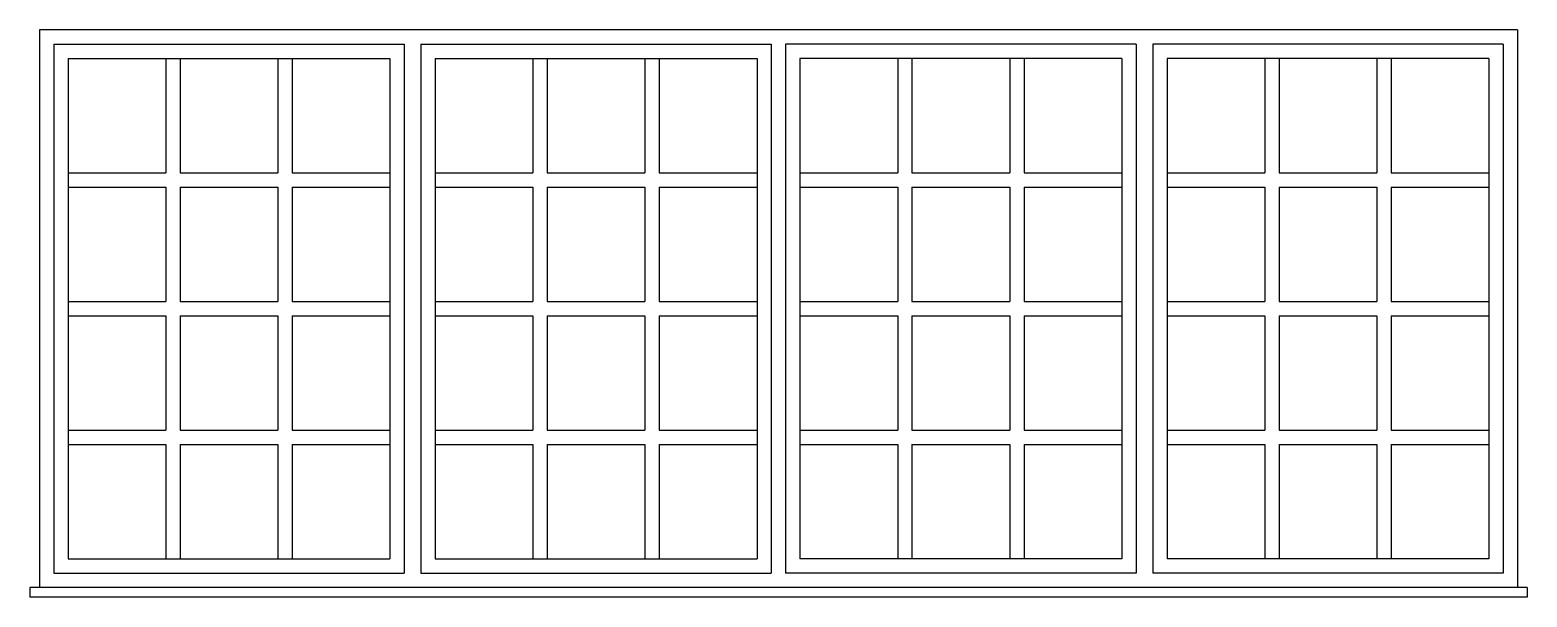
# Model space of a CAD drawing. Extents: x 79.7 to 82.84, y 102.35 to 103.54.
import ezdxf

# ---------------------------------------------------------------- set-up
doc = ezdxf.new("R2010")
doc.units = 0
doc.header["$LTSCALE"] = 0.02
doc.header["$MEASUREMENT"] = 0
doc.layers.get('0').update_dxf_attribs({"linetype": 'CONTINUOUS'})

msp = doc.modelspace()

# ---------------------------------------------------------------- linework, layer by layer
at = {"color": 2, "linetype": 'Continuous'}
for p, q in [((79.7183, 103.5357), (79.7183, 102.3657)), ((82.8183, 103.5357), (79.7183, 103.5357)), ((82.8183, 103.5357), (82.8183, 102.3657)), ((79.7783, 103.4757), (80.4533, 103.4757)), ((79.7783, 103.4757), (79.7783, 102.4257)), ((80.4533, 103.4757), (80.4533, 102.4257)), ((80.5483, 103.4757), (81.2233, 103.4757)), ((80.5483, 103.4757), (80.5483, 102.4257)), ((81.2233, 103.4757), (81.2233, 102.4257)), ((81.9883, 103.4757), (81.3133, 103.4757)), ((81.3133, 103.4757), (81.3133, 102.4257)), ((81.9883, 103.4757), (81.9883, 102.4257)), ((82.0833, 103.4757), (82.0833, 102.4257)), ((82.7583, 103.4757), (82.0833, 103.4757)), ((82.7583, 103.4757), (82.7583, 102.4257)), ((79.7783, 102.4257), (80.4533, 102.4257)), ((80.5483, 102.4257), (81.2233, 102.4257)), ((81.9883, 102.4257), (81.3133, 102.4257)), ((82.7583, 102.4257), (82.0833, 102.4257)), ((79.6983, 102.3657), (79.6983, 102.3457)), ((82.8383, 102.3657), (79.6983, 102.3657)), ((82.8383, 102.3657), (82.8383, 102.3457)), ((82.8383, 102.3457), (79.6983, 102.3457))]:
    msp.add_line(p, q, dxfattribs=at)
at = {"color": 1, "linetype": 'Continuous'}
for p, q in [((79.7483, 103.5057), (80.4833, 103.5057)), ((79.7483, 103.5057), (79.7483, 102.3957)), ((80.4833, 103.5057), (80.4833, 102.3957)), ((80.5183, 103.5057), (81.2533, 103.5057)), ((80.5183, 103.5057), (80.5183, 102.3957)), ((81.2533, 103.5057), (81.2533, 102.3957)), ((82.0183, 103.5057), (81.2833, 103.5057)), ((81.2833, 103.5057), (81.2833, 102.3957)), ((82.0183, 103.5057), (82.0183, 102.3957)), ((82.0533, 103.5057), (82.0533, 102.3957)), ((82.7883, 103.5057), (82.0533, 103.5057)), ((82.7883, 103.5057), (82.7883, 102.3957)), ((79.9833, 103.4757), (79.9833, 103.2357)), ((80.0133, 103.4757), (80.0133, 103.2357)), ((80.2183, 103.4757), (80.2183, 103.2357)), ((80.2483, 103.4757), (80.2483, 103.2357)), ((80.7533, 103.4757), (80.7533, 103.2357)), ((80.7833, 103.4757), (80.7833, 103.2357)), ((80.9883, 103.4757), (80.9883, 103.2357)), ((81.0183, 103.4757), (81.0183, 103.2357)), ((81.5183, 103.4757), (81.5183, 103.2357)), ((81.5483, 103.4757), (81.5483, 103.2357)), ((81.7533, 103.4757), (81.7533, 103.2357)), ((81.7833, 103.4757), (81.7833, 103.2357)), ((82.2883, 103.4757), (82.2883, 103.2357)), ((82.3183, 103.4757), (82.3183, 103.2357)), ((82.5233, 103.4757), (82.5233, 103.2357)), ((82.5533, 103.4757), (82.5533, 103.2357)), ((79.7783, 103.2357), (79.9833, 103.2357)), ((80.0133, 103.2357), (80.2183, 103.2357)), ((80.2483, 103.2357), (80.4533, 103.2357)), ((80.5483, 103.2357), (80.7533, 103.2357)), ((80.7833, 103.2357), (80.9883, 103.2357)), ((81.0183, 103.2357), (81.2233, 103.2357)), ((81.3133, 103.2357), (81.5183, 103.2357)), ((81.5483, 103.2357), (81.7533, 103.2357)), ((81.7833, 103.2357), (81.9883, 103.2357)), ((82.0833, 103.2357), (82.2883, 103.2357)), ((82.3183, 103.2357), (82.5233, 103.2357)), ((82.5533, 103.2357), (82.7583, 103.2357)), ((79.7783, 103.2057), (79.9833, 103.2057)), ((79.9833, 103.2057), (79.9833, 102.9657)), ((80.0133, 103.2057), (80.0133, 102.9657)), ((80.0133, 103.2057), (80.2183, 103.2057)), ((80.2183, 103.2057), (80.2183, 102.9657)), ((80.2483, 103.2057), (80.2483, 102.9657)), ((80.2483, 103.2057), (80.4533, 103.2057)), ((80.5483, 103.2057), (80.7533, 103.2057)), ((80.7533, 103.2057), (80.7533, 102.9657)), ((80.7833, 103.2057), (80.7833, 102.9657)), ((80.7833, 103.2057), (80.9883, 103.2057)), ((80.9883, 103.2057), (80.9883, 102.9657)), ((81.0183, 103.2057), (81.2233, 103.2057)), ((81.0183, 103.2057), (81.0183, 102.9657)), ((81.3133, 103.2057), (81.5183, 103.2057)), ((81.5183, 103.2057), (81.5183, 102.9657)), ((81.5483, 103.2057), (81.5483, 102.9657)), ((81.5483, 103.2057), (81.7533, 103.2057)), ((81.7533, 103.2057), (81.7533, 102.9657)), ((81.7833, 103.2057), (81.9883, 103.2057)), ((81.7833, 103.2057), (81.7833, 102.9657)), ((82.0833, 103.2057), (82.2883, 103.2057)), ((82.2883, 103.2057), (82.2883, 102.9657)), ((82.3183, 103.2057), (82.3183, 102.9657)), ((82.3183, 103.2057), (82.5233, 103.2057)), ((82.5233, 103.2057), (82.5233, 102.9657)), ((82.5533, 103.2057), (82.7583, 103.2057)), ((82.5533, 103.2057), (82.5533, 102.9657)), ((79.7783, 102.9657), (79.9833, 102.9657)), ((80.0133, 102.9657), (80.2183, 102.9657)), ((80.2483, 102.9657), (80.4535, 102.9657)), ((80.5483, 102.9657), (80.7533, 102.9657)), ((80.7833, 102.9657), (80.9883, 102.9657)), ((81.0183, 102.9657), (81.2235, 102.9657)), ((81.3133, 102.9657), (81.5183, 102.9657)), ((81.5483, 102.9657), (81.7533, 102.9657)), ((81.7833, 102.9657), (81.9885, 102.9657)), ((82.0833, 102.9657), (82.2883, 102.9657)), ((82.3183, 102.9657), (82.5233, 102.9657)), ((82.5533, 102.9657), (82.7585, 102.9657)), ((79.7783, 102.9357), (79.9833, 102.9357)), ((79.9833, 102.9357), (79.9833, 102.6957)), ((80.0133, 102.9357), (80.2183, 102.9357)), ((80.0133, 102.9357), (80.0133, 102.6957)), ((80.2183, 102.9357), (80.2183, 102.6957)), ((80.2483, 102.9357), (80.4533, 102.9357)), ((80.2483, 102.9357), (80.2483, 102.6957)), ((80.5483, 102.9357), (80.7533, 102.9357)), ((80.7533, 102.9357), (80.7533, 102.6957)), ((80.7833, 102.9357), (80.9883, 102.9357)), ((80.7833, 102.9357), (80.7833, 102.6957)), ((80.9883, 102.9357), (80.9883, 102.6957)), ((81.0183, 102.9357), (81.2233, 102.9357)), ((81.0183, 102.9357), (81.0183, 102.6957)), ((81.3133, 102.9357), (81.5183, 102.9357)), ((81.5183, 102.9357), (81.5183, 102.6957)), ((81.5483, 102.9357), (81.7533, 102.9357)), ((81.5483, 102.9357), (81.5483, 102.6957)), ((81.7533, 102.9357), (81.7533, 102.6957)), ((81.7833, 102.9357), (81.9883, 102.9357)), ((81.7833, 102.9357), (81.7833, 102.6957)), ((82.0833, 102.9357), (82.2883, 102.9357)), ((82.2883, 102.9357), (82.2883, 102.6957)), ((82.3183, 102.9357), (82.5233, 102.9357)), ((82.3183, 102.9357), (82.3183, 102.6957)), ((82.5233, 102.9357), (82.5233, 102.6957)), ((82.5533, 102.9357), (82.7583, 102.9357)), ((82.5533, 102.9357), (82.5533, 102.6957)), ((79.7783, 102.6957), (79.9833, 102.6957)), ((80.0133, 102.6957), (80.2183, 102.6957)), ((80.2483, 102.6957), (80.4533, 102.6957)), ((80.5483, 102.6957), (80.7533, 102.6957)), ((80.7833, 102.6957), (80.9883, 102.6957)), ((81.0183, 102.6957), (81.2233, 102.6957)), ((81.3133, 102.6957), (81.5183, 102.6957)), ((81.5483, 102.6957), (81.7533, 102.6957)), ((81.7833, 102.6957), (81.9883, 102.6957)), ((82.0833, 102.6957), (82.2883, 102.6957)), ((82.3183, 102.6957), (82.5233, 102.6957)), ((82.5533, 102.6957), (82.7583, 102.6957)), ((79.7783, 102.6657), (79.9833, 102.6657)), ((79.9833, 102.6657), (79.9833, 102.4257)), ((80.0133, 102.6657), (80.0133, 102.4257)), ((80.0133, 102.6657), (80.2183, 102.6657)), ((80.2183, 102.6657), (80.2183, 102.4257)), ((80.2483, 102.6657), (80.2483, 102.4257)), ((80.2483, 102.6657), (80.4533, 102.6657)), ((80.5483, 102.6657), (80.7533, 102.6657)), ((80.7533, 102.6657), (80.7533, 102.4257)), ((80.7833, 102.6657), (80.7833, 102.4257)), ((80.7833, 102.6657), (80.9883, 102.6657)), ((80.9883, 102.6657), (80.9883, 102.4257)), ((81.0183, 102.6657), (81.0183, 102.4257)), ((81.0183, 102.6657), (81.2233, 102.6657)), ((81.3133, 102.6657), (81.5183, 102.6657)), ((81.5183, 102.6657), (81.5183, 102.4257)), ((81.5483, 102.6657), (81.5483, 102.4257)), ((81.5483, 102.6657), (81.7533, 102.6657)), ((81.7533, 102.6657), (81.7533, 102.4257)), ((81.7833, 102.6657), (81.7833, 102.4257)), ((81.7833, 102.6657), (81.9883, 102.6657)), ((82.0833, 102.6657), (82.2883, 102.6657)), ((82.2883, 102.6657), (82.2883, 102.4257)), ((82.3183, 102.6657), (82.3183, 102.4257)), ((82.3183, 102.6657), (82.5233, 102.6657)), ((82.5233, 102.6657), (82.5233, 102.4257)), ((82.5533, 102.6657), (82.5533, 102.4257)), ((82.5533, 102.6657), (82.7583, 102.6657)), ((79.7483, 102.3957), (80.4833, 102.3957)), ((80.5183, 102.3957), (81.2533, 102.3957)), ((82.0183, 102.3957), (81.2833, 102.3957)), ((82.7883, 102.3957), (82.0533, 102.3957))]:
    msp.add_line(p, q, dxfattribs=at)
at = {"linetype": 'Continuous'}
msp.add_line((82.8183, 102.3657), (79.7183, 102.3657), dxfattribs=at)

doc.saveas('drawing.dxf')
